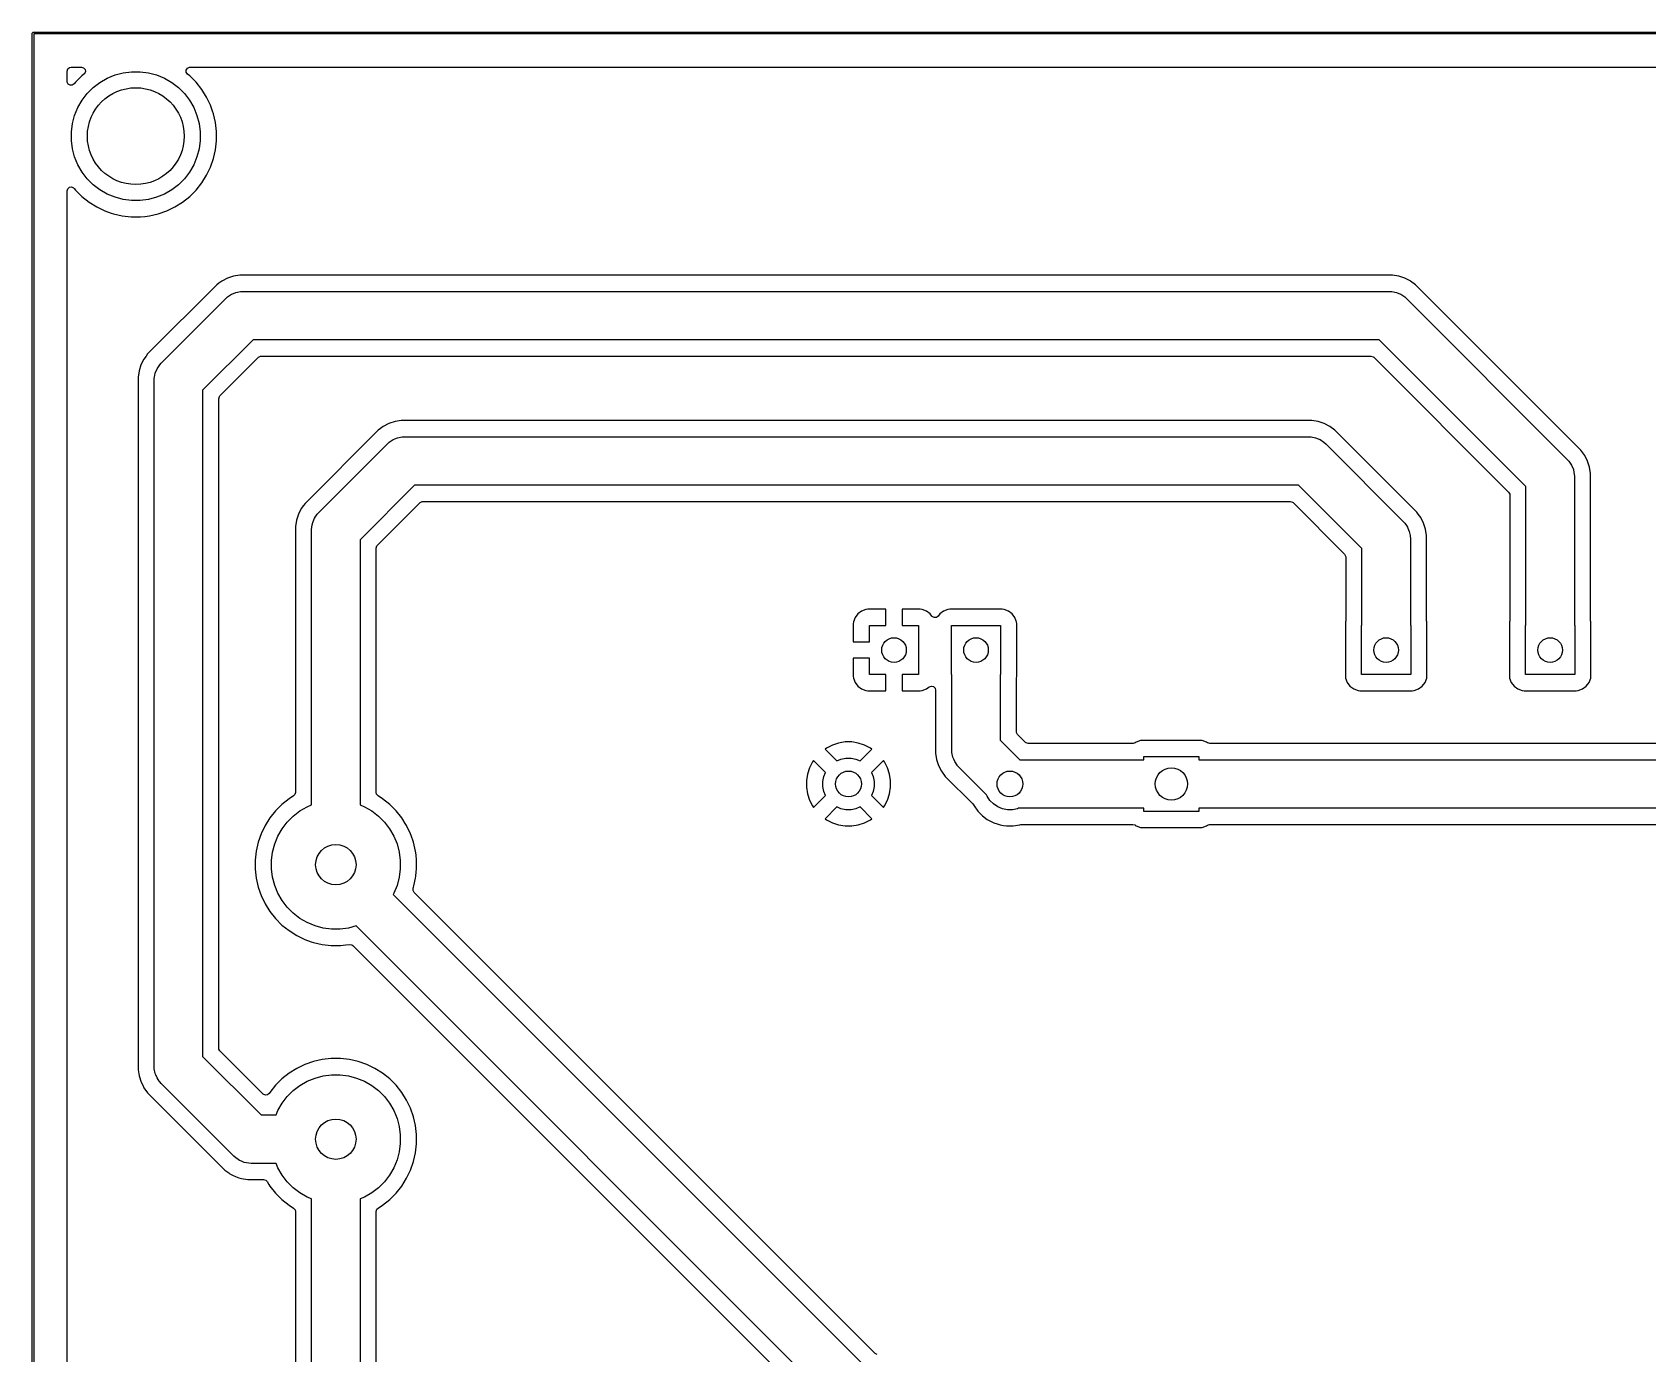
# Model space of a CAD drawing. Header units: millimetres. Extents: x 95 to 195, y -140 to -40.
# Drawn here: x 95 to 145, y -80.9 to -40 of the extents above; entities that cross this region are included whole.
import ezdxf

# ---------------------------------------------------------------- set-up
doc = ezdxf.new("R2010")
doc.units = ezdxf.units.MM
doc.layers.add('B.Cu', color=153, linetype='CONTINUOUS', true_color=0x4d7fc4)

msp = doc.modelspace()

# ---------------------------------------------------------------- linework, layer by layer
at = {"layer": 'B.Cu', "linetype": 'CONTINUOUS'}
for p, q in [((94.975, -40), (94.976903, -39.990433)), ((94.975, -140), (94.975, -40)), ((94.976903, -39.990433), (94.990433, -39.976903)), ((94.990433, -39.976903), (95, -39.975)), ((95, -39.975), (195, -39.975)), ((95.025, -40.025), (95.025, -139.975)), ((194.975, -40.025), (95.025, -40.025)), ((96.0505, -41.1745), (96.070185, -41.107461)), ((96.0505, -41.495446), (96.0505, -41.1745)), ((96.052584, -41.518085), (96.0505, -41.495446)), ((96.084177, -41.580404), (96.052584, -41.518085)), ((96.070185, -41.107461), (96.122989, -41.061706)), ((96.122989, -41.061706), (96.1745, -41.0505)), ((96.1745, -41.0505), (96.497986, -41.0505)), ((96.511181, -41.322577), (96.312583, -41.521175)), ((96.497986, -41.0505), (96.565025, -41.070185)), ((96.575298, -41.271447), (96.511181, -41.322577)), ((96.565025, -41.070185), (96.61078, -41.122989)), ((96.591699, -41.255703), (96.575298, -41.271447)), ((96.620724, -41.192147), (96.591699, -41.255703)), ((96.61078, -41.122989), (96.620724, -41.192147)), ((97.06886, -41.527061), (97.295423, -41.396255)), ((97.295423, -41.396255), (97.537121, -41.29614)), ((97.537121, -41.29614), (97.789819, -41.228429)), ((97.789819, -41.228429), (98.049194, -41.194282)), ((98.049194, -41.194282), (98.310806, -41.194282)), ((98.310806, -41.194282), (98.570181, -41.228429)), ((98.570181, -41.228429), (98.822879, -41.29614)), ((98.822879, -41.29614), (99.064577, -41.396255)), ((99.064577, -41.396255), (99.29114, -41.527061)), ((99.741711, -41.144447), (99.777056, -41.084177)), ((99.744561, -41.214259), (99.741711, -41.144447)), ((99.784702, -41.271447), (99.744561, -41.214259)), ((99.777056, -41.084177), (99.839375, -41.052584)), ((99.848818, -41.322577), (99.784702, -41.271447)), ((99.839375, -41.052584), (99.862014, -41.0505)), ((99.848825, -41.322584), (99.848818, -41.322577)), ((100.047416, -41.521175), (99.848825, -41.322584)), ((99.862014, -41.0505), (190.152974, -41.0505)), ((96.144447, -41.615749), (96.084177, -41.580404)), ((96.214259, -41.612899), (96.144447, -41.615749)), ((96.271447, -41.572759), (96.214259, -41.612899)), ((96.312583, -41.521175), (96.271447, -41.572759)), ((96.517061, -42.07886), (96.67632, -41.871308)), ((96.67632, -41.871308), (96.861308, -41.68632)), ((96.861308, -41.68632), (97.06886, -41.527061)), ((99.29114, -41.527061), (99.498692, -41.68632)), ((99.498692, -41.68632), (99.68368, -41.871308)), ((99.68368, -41.871308), (99.842939, -42.07886)), ((100.222523, -41.740752), (100.047416, -41.521175)), ((100.371945, -41.978555), (100.222523, -41.740752)), ((100.493801, -42.231592), (100.371945, -41.978555)), ((96.28614, -42.547121), (96.386255, -42.305423)), ((96.386255, -42.305423), (96.517061, -42.07886)), ((99.842939, -42.07886), (99.973745, -42.305423)), ((99.973745, -42.305423), (100.07386, -42.547121)), ((100.559717, -42.41997), (100.493801, -42.231592)), ((100.586556, -42.49667), (100.559717, -42.41997)), ((100.58656, -42.496682), (100.586556, -42.49667)), ((100.649054, -42.770487), (100.58656, -42.496682)), ((96.184282, -43.059194), (96.218429, -42.799819)), ((96.218429, -42.799819), (96.28614, -42.547121)), ((100.07386, -42.547121), (100.141571, -42.799819)), ((100.141571, -42.799819), (100.175718, -43.059194)), ((100.649057, -42.770505), (100.649054, -42.770487)), ((100.670018, -42.956547), (100.649057, -42.770505)), ((100.6805, -43.049575), (100.670018, -42.956547)), ((96.184282, -43.320806), (96.184282, -43.059194)), ((96.218429, -43.580181), (96.184282, -43.320806)), ((100.175718, -43.320806), (100.141571, -43.580181)), ((100.175718, -43.059194), (100.175718, -43.320806)), ((100.649055, -43.609509), (100.6805, -43.330425)), ((100.6805, -43.330425), (100.6805, -43.049575)), ((96.28614, -43.832879), (96.218429, -43.580181)), ((96.386255, -44.074577), (96.28614, -43.832879)), ((100.07386, -43.832879), (99.973745, -44.074577)), ((100.141571, -43.580181), (100.07386, -43.832879)), ((100.493801, -44.148408), (100.58656, -43.883318)), ((100.58656, -43.883318), (100.649055, -43.609509)), ((96.517061, -44.30114), (96.386255, -44.074577)), ((96.67632, -44.508692), (96.517061, -44.30114)), ((96.861308, -44.69368), (96.67632, -44.508692)), ((99.68368, -44.508692), (99.498692, -44.69368)), ((99.842939, -44.30114), (99.68368, -44.508692)), ((99.973745, -44.074577), (99.842939, -44.30114)), ((100.222523, -44.639248), (100.371945, -44.401445)), ((100.371945, -44.401445), (100.493801, -44.148408)), ((96.0505, -44.884553), (96.070185, -44.817514)), ((96.0505, -89.581664), (96.0505, -44.884553)), ((96.070185, -44.817514), (96.122989, -44.771759)), ((96.122989, -44.771759), (96.192147, -44.761815)), ((96.192147, -44.761815), (96.255703, -44.79084)), ((96.255703, -44.79084), (96.271442, -44.807235)), ((96.271442, -44.807235), (96.312584, -44.858825)), ((96.312584, -44.858825), (96.511175, -45.057416)), ((97.06886, -44.852939), (96.861308, -44.69368)), ((97.295423, -44.983745), (97.06886, -44.852939)), ((97.537121, -45.08386), (97.295423, -44.983745)), ((99.064577, -44.983745), (98.822879, -45.08386)), ((99.29114, -44.852939), (99.064577, -44.983745)), ((99.498692, -44.69368), (99.29114, -44.852939)), ((99.848825, -45.057416), (100.047416, -44.858825)), ((100.047416, -44.858825), (100.222523, -44.639248)), ((96.511175, -45.057416), (96.730752, -45.232523)), ((96.730752, -45.232523), (96.968555, -45.381945)), ((96.968555, -45.381945), (97.221592, -45.503801)), ((97.221592, -45.503801), (97.42068, -45.573465)), ((97.789819, -45.151571), (97.537121, -45.08386)), ((98.049194, -45.185718), (97.789819, -45.151571)), ((98.310806, -45.185718), (98.049194, -45.185718)), ((98.570181, -45.151571), (98.310806, -45.185718)), ((98.822879, -45.08386), (98.570181, -45.151571)), ((98.873318, -45.59656), (99.138408, -45.503801)), ((99.138408, -45.503801), (99.391445, -45.381945)), ((99.391445, -45.381945), (99.629248, -45.232523)), ((99.629248, -45.232523), (99.848825, -45.057416)), ((97.42068, -45.573465), (97.48667, -45.596556)), ((97.48667, -45.596556), (97.486682, -45.59656)), ((97.486682, -45.59656), (97.760491, -45.659055)), ((97.760491, -45.659055), (97.760497, -45.659055)), ((97.760497, -45.659055), (97.760505, -45.659057)), ((97.760505, -45.659057), (97.946547, -45.680018)), ((97.946547, -45.680018), (98.039569, -45.690499)), ((98.039569, -45.690499), (98.039572, -45.6905)), ((98.039572, -45.6905), (98.039575, -45.6905)), ((98.039575, -45.6905), (98.320428, -45.6905)), ((98.320428, -45.6905), (98.320429, -45.690499)), ((98.320429, -45.690499), (98.463055, -45.674429)), ((98.463055, -45.674429), (98.599494, -45.659057)), ((98.599494, -45.659057), (98.599499, -45.659056)), ((98.599499, -45.659056), (98.599509, -45.659055)), ((98.599509, -45.659055), (98.873318, -45.59656)), ((101.401578, -47.4995), (101.207173, -47.53029)), ((101.401583, -47.4995), (101.401578, -47.4995)), ((101.598416, -47.4995), (101.401583, -47.4995)), ((137.098417, -47.4995), (101.598416, -47.4995)), ((137.098422, -47.4995), (137.098417, -47.4995)), ((137.292826, -47.53029), (137.098422, -47.4995)), ((100.685351, -47.796174), (98.546174, -49.935351)), ((100.685352, -47.796174), (100.685351, -47.796174)), ((100.685354, -47.796172), (100.685352, -47.796174)), ((100.753741, -47.746485), (100.685354, -47.796172)), ((100.844594, -47.680476), (100.753741, -47.746485)), ((101.019969, -47.591117), (100.844594, -47.680476)), ((101.207173, -47.53029), (101.019969, -47.591117)), ((101.282287, -48.032294), (101.426487, -48.003611)), ((101.426487, -48.003611), (101.5, -48)), ((101.5, -48), (137, -48)), ((137, -48), (137.073513, -48.003611)), ((137.073513, -48.003611), (137.217713, -48.032294)), ((137.48003, -47.591117), (137.292826, -47.53029)), ((137.641537, -47.67341), (137.48003, -47.591117)), ((137.655405, -47.680476), (137.641537, -47.67341)), ((137.814646, -47.796172), (137.655405, -47.680476)), ((142.794646, -52.776172), (137.814646, -47.796172)), ((98.96967, -50.21967), (100.96967, -48.21967)), ((100.96967, -48.21967), (101.024205, -48.170242)), ((101.024205, -48.170242), (101.146452, -48.088559)), ((101.146452, -48.088559), (101.202717, -48.065253)), ((101.202717, -48.065253), (101.282287, -48.032294)), ((137.217713, -48.032294), (137.297283, -48.065253)), ((137.297283, -48.065253), (137.353548, -48.088559)), ((137.353548, -48.088559), (137.475795, -48.170242)), ((137.475795, -48.170242), (137.53033, -48.21967)), ((137.53033, -48.21967), (142.51033, -53.19967)), ((101.81066, -49.5), (100.25, -51.06066)), ((136.68934, -49.5), (101.81066, -49.5)), ((141.23, -54.04066), (136.68934, -49.5)), ((98.49884, -50.0005), (98.430476, -50.094594)), ((98.546172, -49.935354), (98.49884, -50.0005)), ((98.546174, -49.935352), (98.546172, -49.935354)), ((98.546174, -49.935351), (98.546174, -49.935352)), ((101.981655, -50.036819), (102.042978, -50.003334)), ((102.042978, -50.003334), (102.069336, -50.0005)), ((102.069336, -50.0005), (136.430664, -50.0005)), ((136.430664, -50.0005), (136.497703, -50.020185)), ((136.497703, -50.020185), (136.518345, -50.036819)), ((98.280291, -50.457172), (98.2495, -50.651577)), ((98.339608, -50.274612), (98.280291, -50.457169)), ((98.280291, -50.457169), (98.280291, -50.457172)), ((98.340669, -50.270851), (98.339608, -50.274612)), ((98.430476, -50.094594), (98.340669, -50.270851)), ((98.782294, -50.532287), (98.838559, -50.396453)), ((98.838559, -50.396452), (98.920242, -50.274205)), ((98.838559, -50.396453), (98.838559, -50.396452)), ((98.920242, -50.274205), (98.96967, -50.21967)), ((100.786819, -51.231655), (101.981655, -50.036819)), ((136.518345, -50.036819), (140.693181, -54.211655)), ((98.2495, -50.651577), (98.2495, -72.098422)), ((98.75, -50.75), (98.753611, -50.676487)), ((98.75, -72), (98.75, -50.75)), ((98.753611, -50.676487), (98.758566, -50.651577)), ((98.758566, -50.651577), (98.782294, -50.532287)), ((100.25, -51.06066), (100.25, -71.68934)), ((100.7505, -51.319336), (100.770185, -51.252297)), ((100.7505, -71.430664), (100.7505, -51.319336)), ((100.770185, -51.252297), (100.786819, -51.231655)), ((106.401578, -51.9995), (106.207173, -52.03029)), ((106.401583, -51.9995), (106.401578, -51.9995)), ((134.598417, -51.9995), (106.401583, -51.9995)), ((134.598422, -51.9995), (134.598417, -51.9995)), ((134.792826, -52.03029), (134.598422, -51.9995)), ((105.685351, -52.296174), (103.421174, -54.560351)), ((105.685352, -52.296174), (105.685351, -52.296174)), ((105.685354, -52.296172), (105.685352, -52.296174)), ((105.753741, -52.246485), (105.685354, -52.296172)), ((105.844594, -52.180476), (105.753741, -52.246485)), ((106.019969, -52.091117), (105.844594, -52.180476)), ((106.207173, -52.03029), (106.019969, -52.091117)), ((106.282287, -52.532294), (106.426487, -52.503611)), ((106.426487, -52.503611), (106.5, -52.5)), ((106.5, -52.5), (134.5, -52.5)), ((134.5, -52.5), (134.573513, -52.503611)), ((134.573513, -52.503611), (134.717713, -52.532294)), ((134.98003, -52.091117), (134.792826, -52.03029)), ((135.155405, -52.180476), (134.98003, -52.091117)), ((135.314646, -52.296172), (135.155405, -52.180476)), ((137.853829, -54.835355), (135.314646, -52.296172)), ((103.84467, -54.84467), (105.96967, -52.71967)), ((105.96967, -52.71967), (106.024205, -52.670242)), ((106.024205, -52.670242), (106.146452, -52.588559)), ((106.146452, -52.588559), (106.202717, -52.565253)), ((106.202717, -52.565253), (106.282287, -52.532294)), ((134.717713, -52.532294), (134.797283, -52.565253)), ((134.797283, -52.565253), (134.853548, -52.588559)), ((134.853548, -52.588559), (134.975795, -52.670242)), ((134.975795, -52.670242), (135.03033, -52.71967)), ((135.03033, -52.71967), (137.43033, -55.11967)), ((142.933828, -52.915354), (142.794646, -52.776172)), ((143.049523, -53.074594), (142.933828, -52.915354)), ((142.51033, -53.19967), (142.559759, -53.254205)), ((142.559759, -53.254205), (142.5781, -53.281655)), ((142.5781, -53.281655), (142.641441, -53.376452)), ((142.641441, -53.376452), (142.641441, -53.376453)), ((142.641441, -53.376453), (142.697706, -53.512287)), ((142.697706, -53.512287), (142.715859, -53.603548)), ((143.138882, -53.24997), (143.049523, -53.074594)), ((143.138882, -53.249972), (143.138882, -53.24997)), ((143.138884, -53.249975), (143.138882, -53.249972)), ((143.160978, -53.317974), (143.138884, -53.249975)), ((143.199709, -53.437173), (143.160978, -53.317974)), ((143.2305, -53.631577), (143.199709, -53.437173)), ((106.81066, -54), (105.125, -55.68566)), ((134.18934, -54), (106.81066, -54)), ((136.15, -55.96066), (134.18934, -54)), ((142.715859, -53.603548), (142.726389, -53.656487)), ((142.726389, -53.656487), (142.73, -53.73)), ((142.73, -53.73), (142.73, -58.341)), ((143.2305, -58.196156), (143.2305, -53.631577)), ((106.981655, -54.536819), (107.042978, -54.503334)), ((107.042978, -54.503334), (107.069336, -54.5005)), ((107.069336, -54.5005), (133.930664, -54.5005)), ((133.930664, -54.5005), (133.997703, -54.520185)), ((133.997703, -54.520185), (134.018345, -54.536819)), ((140.693181, -54.211655), (140.726666, -54.272978)), ((140.726666, -54.272978), (140.7295, -54.299336)), ((140.7295, -54.299336), (140.7295, -58.196155)), ((141.23, -58.341), (141.23, -54.04066)), ((103.214608, -54.899612), (103.155291, -55.082169)), ((103.215669, -54.895851), (103.214608, -54.899612)), ((103.305476, -54.719594), (103.215669, -54.895851)), ((103.371485, -54.628741), (103.305476, -54.719594)), ((103.421172, -54.560354), (103.371485, -54.628741)), ((103.421174, -54.560352), (103.421172, -54.560354)), ((103.421174, -54.560351), (103.421174, -54.560352)), ((103.657294, -55.157287), (103.713559, -55.021453)), ((103.713559, -55.021452), (103.795242, -54.899205)), ((103.713559, -55.021453), (103.713559, -55.021452)), ((103.795242, -54.899205), (103.84467, -54.84467)), ((105.661819, -55.856655), (106.981655, -54.536819)), ((134.018345, -54.536819), (135.613181, -56.131655)), ((137.897144, -54.894974), (137.853829, -54.835355)), ((137.936911, -54.949708), (137.897144, -54.894974)), ((137.936912, -54.949708), (137.936911, -54.949708)), ((137.936912, -54.949709), (137.936912, -54.949708)), ((137.969523, -54.994594), (137.936912, -54.949709)), ((138.058882, -55.16997), (137.969523, -54.994594)), ((103.155291, -55.082172), (103.1245, -55.276577)), ((103.1245, -55.276577), (103.1245, -63.514062)), ((103.155291, -55.082169), (103.155291, -55.082172)), ((103.625, -55.375), (103.628611, -55.301487)), ((103.625, -63.900511), (103.625, -55.375)), ((103.628611, -55.301487), (103.643667, -55.225795)), ((103.643667, -55.225795), (103.657294, -55.157287)), ((137.43033, -55.11967), (137.479759, -55.174205)), ((137.479759, -55.174205), (137.528723, -55.247487)), ((137.528723, -55.247487), (137.561441, -55.296452)), ((137.561441, -55.296452), (137.575237, -55.329758)), ((137.575237, -55.329758), (137.617706, -55.432287)), ((137.617706, -55.432287), (137.641434, -55.551577)), ((138.119709, -55.357173), (138.058882, -55.16997)), ((138.1505, -55.551577), (138.119709, -55.357173)), ((105.125, -55.68566), (105.125, -63.900511)), ((105.6255, -55.944336), (105.645185, -55.877297)), ((105.6255, -63.147682), (105.6255, -55.944336)), ((105.645185, -55.877297), (105.661819, -55.856655)), ((136.15, -58.341), (136.15, -55.96066)), ((137.641434, -55.551577), (137.646389, -55.576487)), ((137.646389, -55.576487), (137.65, -55.65)), ((137.65, -55.65), (137.65, -58.341)), ((138.1505, -58.196156), (138.1505, -55.551577)), ((135.613181, -56.131655), (135.646666, -56.192978)), ((135.646666, -56.192978), (135.6495, -56.219336)), ((135.6495, -56.219336), (135.6495, -58.196155)), ((120.540809, -57.983812), (120.454649, -58.098906)), ((120.540812, -57.983809), (120.540809, -57.983812)), ((120.655906, -57.897649), (120.540812, -57.983809)), ((120.655913, -57.897645), (120.655906, -57.897649)), ((120.79062, -57.847403), (120.655913, -57.897645)), ((120.790627, -57.847401), (120.79062, -57.847403)), ((120.850155, -57.841), (120.790627, -57.847401)), ((121.41, -57.841), (120.850155, -57.841)), ((121.41, -58.341), (121.41, -57.841)), ((122.469844, -57.841), (121.91, -57.841)), ((121.91, -57.841), (121.91, -58.341)), ((122.529372, -57.847401), (122.469844, -57.841)), ((122.529379, -57.847403), (122.529372, -57.847401)), ((122.664086, -57.897645), (122.529379, -57.847403)), ((122.664093, -57.897649), (122.664086, -57.897645)), ((122.779186, -57.983808), (122.664093, -57.897649)), ((122.83042, -58.052248), (122.779186, -57.983808)), ((123.080455, -57.983452), (123.028953, -58.052249)), ((123.195664, -57.897206), (123.080455, -57.983452)), ((123.195671, -57.897202), (123.195664, -57.897206)), ((123.330516, -57.846908), (123.195671, -57.897202)), ((123.390123, -57.840501), (123.330516, -57.846908)), ((123.390129, -57.8405), (123.390123, -57.840501)), ((125.009864, -57.8405), (123.390129, -57.8405)), ((125.009873, -57.8405), (125.009864, -57.8405)), ((125.009881, -57.8405), (125.009873, -57.8405)), ((125.009883, -57.840501), (125.009881, -57.8405)), ((125.069483, -57.846908), (125.009883, -57.840501)), ((125.204328, -57.897202), (125.069482, -57.846908)), ((125.069482, -57.846908), (125.069483, -57.846908)), ((125.204335, -57.897206), (125.204328, -57.897202)), ((125.319544, -57.983452), (125.204335, -57.897206)), ((125.319547, -57.983455), (125.319544, -57.983452)), ((125.405793, -58.098664), (125.319547, -57.983455)), ((120.404401, -58.233627), (120.398, -58.293155)), ((120.398, -58.293155), (120.398, -58.853)), ((120.404403, -58.23362), (120.404401, -58.233627)), ((120.454645, -58.098913), (120.404403, -58.23362)), ((120.454649, -58.098906), (120.454645, -58.098913)), ((120.898, -58.853), (120.898, -58.341)), ((120.898, -58.341), (121.41, -58.341)), ((121.91, -58.341), (122.422, -58.341)), ((122.422, -58.341), (122.422, -59.865)), ((122.842004, -58.065617), (122.83042, -58.052248)), ((122.903327, -58.099103), (122.842004, -58.065617)), ((122.973018, -58.09412), (122.903327, -58.099103)), ((123.028953, -58.052249), (122.973018, -58.09412)), ((123.438, -59.865), (123.438, -58.341)), ((123.438, -58.341), (124.962, -58.341)), ((124.962, -58.341), (124.962, -59.865)), ((125.405797, -58.098671), (125.405793, -58.098664)), ((125.445632, -58.205476), (125.405797, -58.098671)), ((125.456091, -58.233517), (125.445632, -58.205476)), ((125.462499, -58.293128), (125.456091, -58.233517)), ((125.4625, -59.912873), (125.462499, -58.293128)), ((135.637501, -58.293123), (135.6375, -58.293135)), ((135.6375, -58.293135), (135.6375, -59.91287)), ((135.643908, -58.233517), (135.637501, -58.293116)), ((135.637501, -58.293116), (135.637501, -58.293123)), ((135.645693, -58.225966), (135.643908, -58.233517)), ((135.6495, -58.196155), (135.644187, -58.22561)), ((135.644187, -58.22561), (135.645693, -58.225966)), ((136.138, -59.865), (136.138, -58.341)), ((136.138, -58.341), (136.15, -58.341)), ((137.65, -58.341), (137.662, -58.341)), ((137.662, -58.341), (137.662, -59.865)), ((138.155813, -58.225618), (138.1505, -58.196156)), ((138.154308, -58.225974), (138.155813, -58.225618)), ((138.156089, -58.233511), (138.154308, -58.225974)), ((138.156091, -58.233517), (138.156089, -58.233511)), ((138.162499, -58.293128), (138.156091, -58.233517)), ((138.1625, -59.912873), (138.162499, -58.293128)), ((140.717501, -58.293123), (140.7175, -58.293135)), ((140.7175, -58.293135), (140.7175, -59.91287)), ((140.723908, -58.233517), (140.717501, -58.293116)), ((140.717501, -58.293116), (140.717501, -58.293123)), ((140.725693, -58.225966), (140.723908, -58.233517)), ((140.7295, -58.196155), (140.724187, -58.22561)), ((140.724187, -58.22561), (140.725693, -58.225966)), ((141.218, -59.865), (141.218, -58.341)), ((141.218, -58.341), (141.23, -58.341)), ((142.73, -58.341), (142.742, -58.341)), ((142.742, -58.341), (142.742, -59.865)), ((143.235813, -58.225618), (143.2305, -58.196156)), ((143.234308, -58.225974), (143.235813, -58.225618)), ((143.236089, -58.233511), (143.234308, -58.225974)), ((143.236091, -58.233517), (143.236089, -58.233511)), ((143.242499, -58.293128), (143.236091, -58.233517)), ((143.2425, -59.912873), (143.242499, -58.293128)), ((120.398, -58.853), (120.898, -58.853)), ((120.398, -59.353), (120.398, -59.912844)), ((120.898, -59.353), (120.398, -59.353)), ((120.898, -59.865), (120.898, -59.353)), ((120.398, -59.912844), (120.404401, -59.972372)), ((120.404401, -59.972372), (120.404403, -59.972379)), ((120.404403, -59.972379), (120.454645, -60.107086)), ((121.41, -59.865), (120.898, -59.865)), ((121.41, -60.365), (121.41, -59.865)), ((122.422, -59.865), (121.91, -59.865)), ((121.91, -59.865), (121.91, -60.365)), ((123.45, -59.865), (123.438, -59.865)), ((123.45, -62.2), (123.45, -59.865)), ((124.962, -59.865), (124.95, -59.865)), ((124.95, -59.865), (124.95, -61.88934)), ((125.4505, -60.009844), (125.455814, -59.980387)), ((125.4505, -61.630664), (125.4505, -60.009844)), ((125.454307, -59.980031), (125.456088, -59.972489)), ((125.455814, -59.980387), (125.454307, -59.980031)), ((125.456088, -59.972489), (125.456091, -59.972483)), ((125.456091, -59.972483), (125.4625, -59.912873)), ((135.6375, -59.91287), (135.637501, -59.912873)), ((135.637501, -59.912873), (135.643908, -59.972483)), ((135.643908, -59.972483), (135.694202, -60.107328)), ((137.662, -59.865), (136.138, -59.865)), ((138.105796, -60.107331), (138.156091, -59.972483)), ((138.156091, -59.972483), (138.1625, -59.912873)), ((140.7175, -59.91287), (140.717501, -59.912873)), ((140.717501, -59.912873), (140.723908, -59.972483)), ((140.723908, -59.972483), (140.774202, -60.107328)), ((142.742, -59.865), (141.218, -59.865)), ((143.185796, -60.107331), (143.236091, -59.972483)), ((143.236091, -59.972483), (143.2425, -59.912873)), ((120.454645, -60.107086), (120.454649, -60.107093)), ((120.454649, -60.107093), (120.540809, -60.222187)), ((120.540809, -60.222187), (120.540812, -60.22219)), ((120.540812, -60.22219), (120.655906, -60.30835)), ((120.655906, -60.30835), (120.655913, -60.308354)), ((120.655913, -60.308354), (120.79062, -60.358596)), ((120.79062, -60.358596), (120.790627, -60.358598)), ((120.790627, -60.358598), (120.850155, -60.364999)), ((120.850155, -60.364999), (120.850172, -60.365)), ((120.850172, -60.365), (121.41, -60.365)), ((121.91, -60.365), (122.469828, -60.365)), ((122.469828, -60.365), (122.469844, -60.364999)), ((122.469844, -60.364999), (122.529372, -60.358598)), ((122.529372, -60.358598), (122.529379, -60.358596)), ((122.529379, -60.358596), (122.664086, -60.308354)), ((122.664086, -60.308354), (122.664089, -60.308352)), ((122.664089, -60.308352), (122.751188, -60.24315)), ((122.751188, -60.24315), (122.816652, -60.218732)), ((122.816652, -60.218732), (122.884926, -60.233583)), ((122.884926, -60.233583), (122.934331, -60.282988)), ((122.934331, -60.282988), (122.9495, -60.342416)), ((122.9495, -60.342416), (122.9495, -62.298422)), ((135.694202, -60.107328), (135.694206, -60.107335)), ((135.694206, -60.107335), (135.780452, -60.222544)), ((135.780452, -60.222544), (135.780455, -60.222547)), ((135.780455, -60.222547), (135.895664, -60.308793)), ((135.895664, -60.308793), (135.895671, -60.308797)), ((135.895671, -60.308797), (136.030517, -60.359091)), ((136.030517, -60.359091), (136.030516, -60.359091)), ((136.030516, -60.359091), (136.037444, -60.359835)), ((136.037444, -60.359835), (136.090127, -60.3655)), ((136.090127, -60.3655), (137.709872, -60.365499)), ((137.709872, -60.365499), (137.769483, -60.359091)), ((137.769483, -60.359091), (137.904331, -60.308796)), ((137.904331, -60.308796), (138.019546, -60.222546)), ((138.019546, -60.222546), (138.105796, -60.107331)), ((140.774202, -60.107328), (140.774206, -60.107335)), ((140.774206, -60.107335), (140.860452, -60.222544)), ((140.860452, -60.222544), (140.860455, -60.222547)), ((140.860455, -60.222547), (140.975664, -60.308793)), ((140.975664, -60.308793), (140.975671, -60.308797)), ((140.975671, -60.308797), (141.110517, -60.359091)), ((141.110517, -60.359091), (141.110516, -60.359091)), ((141.110516, -60.359091), (141.117444, -60.359835)), ((141.117444, -60.359835), (141.170127, -60.3655)), ((141.170127, -60.3655), (142.789872, -60.365499)), ((142.789872, -60.365499), (142.849483, -60.359091)), ((142.849483, -60.359091), (142.984331, -60.308796)), ((142.984331, -60.308796), (143.099546, -60.222546)), ((143.099546, -60.222546), (143.185796, -60.107331)), ((119.945582, -61.982009), (119.750968, -62.045244)), ((120.147683, -61.95), (119.945582, -61.982009)), ((120.352317, -61.95), (120.147683, -61.95)), ((120.554417, -61.982009), (120.352317, -61.95)), ((120.749031, -62.045244), (120.554417, -61.982009)), ((124.95, -61.88934), (125.56066, -62.5)), ((125.453334, -61.657022), (125.4505, -61.630664)), ((125.486819, -61.718345), (125.453334, -61.657022)), ((125.731655, -61.963181), (125.486819, -61.718345)), ((125.752297, -61.979815), (125.731655, -61.963181)), ((125.819336, -61.9995), (125.752297, -61.979815)), ((129.058561, -61.9995), (125.819336, -61.9995)), ((129.067408, -61.999184), (129.058561, -61.9995)), ((129.132872, -61.974767), (129.067408, -61.999184)), ((129.157668, -61.956204), (129.132872, -61.974767)), ((129.157671, -61.956202), (129.157668, -61.956204)), ((129.292516, -61.905908), (129.157671, -61.956202)), ((129.352123, -61.899501), (129.292516, -61.905908)), ((129.352129, -61.8995), (129.352123, -61.899501)), ((131.147864, -61.8995), (129.352129, -61.8995)), ((131.147873, -61.8995), (131.147864, -61.8995)), ((131.147881, -61.8995), (131.147873, -61.8995)), ((131.147883, -61.899501), (131.147881, -61.8995)), ((131.207483, -61.905908), (131.147883, -61.899501)), ((131.342328, -61.956202), (131.207482, -61.905908)), ((131.207482, -61.905908), (131.207483, -61.905908)), ((131.342331, -61.956204), (131.342328, -61.956202)), ((131.367128, -61.974767), (131.342331, -61.956204)), ((131.3744, -61.979815), (131.367128, -61.974767)), ((131.441439, -61.9995), (131.3744, -61.979815)), ((146.8255, -61.9995), (131.441439, -61.9995)), ((119.170523, -62.524077), (119.138143, -62.568644)), ((119.170524, -62.524077), (119.170523, -62.524077)), ((119.537101, -62.890654), (119.170524, -62.524077)), ((119.568644, -62.138143), (119.524077, -62.170523)), ((119.524077, -62.170523), (119.524077, -62.170524)), ((119.524077, -62.170524), (119.890655, -62.537101)), ((119.750968, -62.045244), (119.568644, -62.138143)), ((119.890655, -62.537101), (120.017772, -62.484448)), ((120.017772, -62.484448), (120.171586, -62.453852)), ((120.171586, -62.453852), (120.328414, -62.453852)), ((120.328414, -62.453852), (120.482228, -62.484448)), ((120.482228, -62.484448), (120.609344, -62.537101)), ((120.609344, -62.537101), (120.975922, -62.170524)), ((120.93135, -62.138141), (120.749031, -62.045244)), ((120.931359, -62.138147), (120.93135, -62.138141)), ((120.975921, -62.170523), (120.931359, -62.138147)), ((121.329474, -62.524076), (120.962897, -62.890652)), ((120.975922, -62.170524), (120.975921, -62.170523)), ((121.329474, -62.524077), (121.329474, -62.524076)), ((121.361859, -62.56865), (121.329474, -62.524077)), ((122.9495, -62.298422), (122.98029, -62.492826)), ((122.98029, -62.492826), (123.041117, -62.68003)), ((123.453611, -62.273513), (123.45, -62.2)), ((123.482294, -62.417713), (123.453611, -62.273513)), ((123.509937, -62.484448), (123.482294, -62.417713)), ((123.538559, -62.553548), (123.509937, -62.484448)), ((125.56066, -62.5), (129.4, -62.5)), ((129.4, -62.5), (129.4, -62.4)), ((129.4, -62.4), (131.1, -62.4)), ((131.1, -62.4), (131.1, -62.5)), ((131.1, -62.5), (147.45, -62.5)), ((118.982009, -62.945582), (118.95, -63.147682)), ((119.045244, -62.750968), (118.982009, -62.945582)), ((119.138143, -62.568644), (119.045244, -62.750968)), ((119.453852, -63.171586), (119.484448, -63.017772)), ((119.484448, -63.017772), (119.537101, -62.890654)), ((120.962897, -62.890652), (121.015552, -63.017772)), ((121.015552, -63.017772), (121.046148, -63.171586)), ((121.454755, -62.750968), (121.361859, -62.56865)), ((121.51799, -62.945582), (121.454755, -62.750968)), ((121.55, -63.147682), (121.51799, -62.945582)), ((123.041117, -62.68003), (123.127722, -62.85)), ((123.127722, -62.85), (123.130476, -62.855405)), ((123.130476, -62.855405), (123.246172, -63.014646)), ((123.246172, -63.014646), (123.246174, -63.014648)), ((123.246174, -63.014648), (124.097413, -63.865887)), ((123.616532, -62.670242), (123.538559, -62.553548)), ((123.620242, -62.675795), (123.616532, -62.670242)), ((123.66967, -62.73033), (123.620242, -62.675795)), ((124.52891, -63.58957), (123.66967, -62.73033)), ((103.1245, -63.514062), (103.104815, -63.581101)), ((105.6255, -63.514062), (105.6255, -63.147682)), ((105.637237, -63.566721), (105.6255, -63.514062)), ((118.95, -63.147682), (118.95, -63.352317)), ((118.95, -63.352317), (118.982009, -63.554417)), ((119.453852, -63.328414), (119.453852, -63.171586)), ((119.484448, -63.482228), (119.453852, -63.328414)), ((119.537101, -63.609344), (119.484448, -63.482228)), ((121.015552, -63.482228), (120.962898, -63.609345)), ((121.046148, -63.328414), (121.015552, -63.482228)), ((121.046148, -63.171586), (121.046148, -63.328414)), ((121.51799, -63.554417), (121.55, -63.352317)), ((121.55, -63.352317), (121.55, -63.147682)), ((102.706175, -63.882583), (102.507583, -64.081175)), ((102.925753, -63.707476), (102.706175, -63.882583)), ((103.066472, -63.619056), (102.925753, -63.707476)), ((103.104815, -63.581101), (103.066472, -63.619056)), ((103.26386, -64.087061), (103.490423, -63.956255)), ((103.490423, -63.956255), (103.625, -63.900511)), ((105.125, -63.900511), (105.259577, -63.956255)), ((105.259577, -63.956255), (105.48614, -64.087061)), ((105.683527, -63.619055), (105.637237, -63.566721)), ((105.824248, -63.707477), (105.683527, -63.619055)), ((106.043825, -63.882584), (105.824248, -63.707477)), ((106.242416, -64.081175), (106.043825, -63.882584)), ((118.982009, -63.554417), (119.045244, -63.749031)), ((119.045244, -63.749031), (119.138141, -63.93135)), ((119.138141, -63.93135), (119.138147, -63.931359)), ((119.138147, -63.931359), (119.170523, -63.975921)), ((119.170523, -63.975921), (119.170524, -63.975922)), ((119.170524, -63.975922), (119.537101, -63.609344)), ((119.890653, -63.962897), (119.524076, -64.329474)), ((120.017772, -64.015552), (119.890653, -63.962897)), ((120.171586, -64.046148), (120.017772, -64.015552)), ((120.482228, -64.015552), (120.328414, -64.046148)), ((120.609345, -63.962898), (120.482228, -64.015552)), ((120.975921, -64.329474), (120.609345, -63.962898)), ((120.962898, -63.609345), (121.329474, -63.975921)), ((121.329474, -63.975921), (121.361859, -63.931349)), ((121.361859, -63.931349), (121.454755, -63.749031)), ((121.454755, -63.749031), (121.51799, -63.554417)), ((124.097413, -63.865887), (124.120216, -63.897272)), ((124.120216, -63.897272), (124.137713, -63.931611)), ((124.137713, -63.931611), (124.258028, -64.097213)), ((124.544463, -63.627117), (124.52891, -63.58957)), ((124.631592, -63.757515), (124.544463, -63.627117)), ((124.742485, -63.868408), (124.631592, -63.757515)), ((124.872883, -63.955537), (124.742485, -63.868408)), ((125.017772, -64.015552), (124.872883, -63.955537)), ((125.171586, -64.046148), (125.017772, -64.015552)), ((125.482228, -64.015552), (125.328414, -64.046148)), ((125.519774, -64), (125.482228, -64.015552)), ((129.4, -64), (125.519774, -64)), ((129.4, -64.1), (129.4, -64)), ((148.2, -64), (131.1, -64)), ((131.1, -64), (131.1, -64.1)), ((102.332476, -64.300753), (102.183053, -64.538557)), ((102.507583, -64.081175), (102.332476, -64.300753)), ((102.712061, -64.63886), (102.87132, -64.431308)), ((102.87132, -64.431308), (103.056308, -64.24632)), ((103.056308, -64.24632), (103.26386, -64.087061)), ((105.48614, -64.087061), (105.693692, -64.24632)), ((105.693692, -64.24632), (105.87868, -64.431308)), ((105.87868, -64.431308), (106.037939, -64.63886)), ((106.417523, -64.300752), (106.242416, -64.081175)), ((106.417524, -64.300754), (106.417523, -64.300752)), ((106.417525, -64.300755), (106.417524, -64.300754)), ((106.447328, -64.348185), (106.417525, -64.300755)), ((106.447329, -64.348187), (106.447328, -64.348185)), ((106.524381, -64.470815), (106.447329, -64.348187)), ((106.566945, -64.538555), (106.524381, -64.470815)), ((119.524076, -64.329474), (119.56865, -64.361859)), ((119.56865, -64.361859), (119.750968, -64.454755)), ((119.750968, -64.454755), (119.945582, -64.51799)), ((119.945582, -64.51799), (120.147683, -64.55)), ((120.328414, -64.046148), (120.171586, -64.046148)), ((120.352317, -64.55), (120.554417, -64.51799)), ((120.554417, -64.51799), (120.749031, -64.454755)), ((120.749031, -64.454755), (120.931349, -64.361859)), ((120.931349, -64.361859), (120.975921, -64.329474)), ((124.258028, -64.097213), (124.402786, -64.241971)), ((124.402786, -64.241971), (124.548831, -64.348077)), ((124.548831, -64.348077), (124.56839, -64.362287)), ((124.56839, -64.362287), (124.672073, -64.415116)), ((124.672073, -64.415116), (124.750776, -64.455218)), ((124.750776, -64.455218), (124.750778, -64.455218)), ((124.750778, -64.455218), (124.750781, -64.45522)), ((124.750781, -64.45522), (124.855137, -64.489127)), ((124.855137, -64.489127), (124.945465, -64.518477)), ((124.945465, -64.518477), (125.046557, -64.534488)), ((125.328414, -64.046148), (125.171586, -64.046148)), ((125.352352, -64.5505), (125.554534, -64.518477)), ((125.554534, -64.518477), (125.582714, -64.50932)), ((125.582714, -64.50932), (125.591184, -64.506569)), ((125.591184, -64.506569), (125.629502, -64.5005)), ((125.629502, -64.5005), (129.058561, -64.5005)), ((129.058561, -64.5005), (129.1256, -64.520185)), ((129.1256, -64.520185), (129.132872, -64.525233)), ((129.132872, -64.525233), (129.157668, -64.543795)), ((131.1, -64.1), (129.4, -64.1)), ((131.342331, -64.543796), (131.367128, -64.525233)), ((131.367128, -64.525233), (131.432592, -64.500816)), ((131.432592, -64.500816), (131.441439, -64.5005)), ((131.441439, -64.5005), (148.101583, -64.5005)), ((102.0612, -64.791588), (101.968443, -65.05667)), ((102.183053, -64.538557), (102.0612, -64.791588)), ((102.48114, -65.107121), (102.581255, -64.865423)), ((102.581255, -64.865423), (102.712061, -64.63886)), ((106.037939, -64.63886), (106.168745, -64.865423)), ((106.168745, -64.865423), (106.26886, -65.107121)), ((106.688801, -64.791592), (106.566945, -64.538555)), ((106.708636, -64.848278), (106.688801, -64.791592)), ((106.781556, -65.05667), (106.708636, -64.848278)), ((120.147683, -64.55), (120.352317, -64.55)), ((125.046557, -64.534488), (125.147648, -64.5505)), ((125.147648, -64.5505), (125.147649, -64.5505)), ((125.147649, -64.5505), (125.352351, -64.5505)), ((125.352351, -64.5505), (125.352352, -64.5505)), ((129.157668, -64.543795), (129.157671, -64.543797)), ((129.157671, -64.543797), (129.292517, -64.594091)), ((129.292517, -64.594091), (129.292516, -64.594091)), ((129.292516, -64.594091), (129.299444, -64.594835)), ((129.299444, -64.594835), (129.352127, -64.6005)), ((129.352127, -64.6005), (131.147872, -64.600499)), ((131.147872, -64.600499), (131.207483, -64.594091)), ((131.207483, -64.594091), (131.342331, -64.543796)), ((101.905942, -65.330505), (101.8745, -65.609568)), ((101.905945, -65.330487), (101.905942, -65.330505)), ((101.968439, -65.056682), (101.905945, -65.330487)), ((101.968443, -65.05667), (101.968439, -65.056682)), ((102.379282, -65.619194), (102.413429, -65.359819)), ((102.413429, -65.359819), (102.48114, -65.107121)), ((106.26886, -65.107121), (106.336571, -65.359819)), ((106.336571, -65.359819), (106.370718, -65.619194)), ((106.78156, -65.056682), (106.781556, -65.05667)), ((106.844054, -65.330487), (106.78156, -65.056682)), ((106.844057, -65.330505), (106.844054, -65.330487)), ((106.857264, -65.447722), (106.844057, -65.330505)), ((106.8755, -65.609575), (106.857264, -65.447722)), ((101.8745, -65.609568), (101.8745, -65.890431)), ((101.8745, -65.890431), (101.905942, -66.169494)), ((102.379282, -65.880806), (102.379282, -65.619194)), ((102.413429, -66.140181), (102.379282, -65.880806)), ((106.370718, -65.880806), (106.336571, -66.140181)), ((106.370718, -65.619194), (106.370718, -65.880806)), ((106.850733, -66.110245), (106.866746, -65.968122)), ((106.866746, -65.968122), (106.8755, -65.890425)), ((106.8755, -65.890425), (106.8755, -65.609575)), ((101.905942, -66.169494), (101.905945, -66.169512)), ((101.905945, -66.169512), (101.968439, -66.443317)), ((101.968439, -66.443317), (101.968443, -66.443329)), ((101.968443, -66.443329), (102.0612, -66.708411)), ((102.48114, -66.392879), (102.413429, -66.140181)), ((102.581255, -66.634577), (102.48114, -66.392879)), ((106.26886, -66.392879), (106.168745, -66.634577)), ((106.336571, -66.140181), (106.26886, -66.392879)), ((106.764347, -66.548035), (106.768472, -66.480721)), ((106.768472, -66.480721), (106.781558, -66.443323)), ((106.781558, -66.443323), (106.781561, -66.443313)), ((106.781561, -66.443313), (106.790136, -66.405742)), ((106.790136, -66.405742), (106.844055, -66.169509)), ((106.844055, -66.169509), (106.850733, -66.110245)), ((102.0612, -66.708411), (102.183053, -66.961442)), ((102.183053, -66.961442), (102.183055, -66.961445)), ((102.183055, -66.961445), (102.332477, -67.199248)), ((102.712061, -66.86114), (102.581255, -66.634577)), ((102.87132, -67.068692), (102.712061, -66.86114)), ((106.168745, -66.634577), (106.149159, -66.668499)), ((106.149159, -66.668499), (120.884051, -81.403391)), ((106.797832, -66.609358), (106.764347, -66.548035)), ((119.230051, -79.041577), (106.797832, -66.609358)), ((102.332477, -67.199248), (102.507584, -67.418825)), ((102.507584, -67.418825), (102.706175, -67.617416)), ((103.056308, -67.25368), (102.87132, -67.068692)), ((103.26386, -67.412939), (103.056308, -67.25368)), ((103.490423, -67.543745), (103.26386, -67.412939)), ((102.706175, -67.617416), (102.925752, -67.792523)), ((102.925752, -67.792523), (103.163555, -67.941945)), ((103.163555, -67.941945), (103.416592, -68.063801)), ((103.732121, -67.64386), (103.490423, -67.543745)), ((103.984819, -67.711571), (103.732121, -67.64386)), ((104.244194, -67.745718), (103.984819, -67.711571)), ((104.505806, -67.745718), (104.244194, -67.745718)), ((104.765181, -67.711571), (104.505806, -67.745718)), ((105.006302, -67.646962), (104.765181, -67.711571)), ((119.823391, -82.464051), (105.006302, -67.646962)), ((103.416592, -68.063801), (103.61568, -68.133465)), ((103.61568, -68.133465), (103.68167, -68.156556)), ((103.68167, -68.156556), (103.681682, -68.15656)), ((103.681682, -68.15656), (103.955491, -68.219055)), ((103.955491, -68.219055), (103.955497, -68.219055)), ((103.955497, -68.219055), (103.955505, -68.219057)), ((103.955505, -68.219057), (104.141547, -68.240018)), ((104.141547, -68.240018), (104.234569, -68.250499)), ((104.234569, -68.250499), (104.234572, -68.2505)), ((104.234572, -68.2505), (104.234575, -68.2505)), ((104.234575, -68.2505), (104.515428, -68.2505)), ((104.515428, -68.2505), (104.515429, -68.250499)), ((104.515429, -68.250499), (104.684338, -68.231468)), ((104.684338, -68.231468), (104.794502, -68.219056)), ((104.794502, -68.219056), (104.794505, -68.219055)), ((104.794505, -68.219055), (104.794509, -68.219055)), ((104.794509, -68.219055), (104.794512, -68.219054)), ((104.794512, -68.219054), (104.796363, -68.21874)), ((104.796363, -68.21874), (104.796826, -68.218794)), ((104.796826, -68.218794), (104.797967, -68.218666)), ((104.797967, -68.218666), (104.797997, -68.218932)), ((104.797997, -68.218932), (104.865754, -68.226908)), ((104.865754, -68.226908), (104.90483, -68.253304)), ((104.90483, -68.253304), (119.298916, -82.64739)), ((100.753334, -71.457022), (100.7505, -71.430664)), ((100.786819, -71.518345), (100.753334, -71.457022)), ((102.120945, -72.852471), (100.786819, -71.518345)), ((98.753611, -72.073513), (98.75, -72)), ((100.25, -71.68934), (102.06066, -73.5)), ((103.416588, -71.9362), (103.163557, -72.058053)), ((103.68167, -71.843443), (103.416588, -71.9362)), ((103.681682, -71.843439), (103.68167, -71.843443)), ((103.955487, -71.780945), (103.681682, -71.843439)), ((103.955505, -71.780942), (103.955487, -71.780945)), ((104.234568, -71.7495), (103.955505, -71.780942)), ((104.234575, -71.7495), (104.234568, -71.7495)), ((104.515425, -71.7495), (104.234575, -71.7495)), ((104.515431, -71.7495), (104.515425, -71.7495)), ((104.794494, -71.780942), (104.515431, -71.7495)), ((104.794512, -71.780945), (104.794494, -71.780942)), ((105.068317, -71.843439), (104.794512, -71.780945)), ((105.068329, -71.843443), (105.068317, -71.843439)), ((105.333411, -71.9362), (105.068329, -71.843443)), ((105.586442, -72.058053), (105.333411, -71.9362)), ((98.2495, -72.098422), (98.28029, -72.292826)), ((98.28029, -72.292826), (98.341117, -72.48003)), ((98.341117, -72.48003), (98.392654, -72.581175)), ((98.782294, -72.217713), (98.753611, -72.073513)), ((98.797442, -72.254282), (98.782294, -72.217713)), ((98.838559, -72.353548), (98.797442, -72.254282)), ((98.907186, -72.456255), (98.838559, -72.353548)), ((98.920242, -72.475795), (98.907186, -72.456255)), ((98.96967, -72.53033), (98.920242, -72.475795)), ((101.21967, -74.78033), (98.96967, -72.53033)), ((102.706175, -72.382583), (102.507583, -72.581175)), ((102.925753, -72.207476), (102.706175, -72.382583)), ((103.163557, -72.058053), (102.925753, -72.207476)), ((103.26386, -72.587061), (103.490423, -72.456255)), ((103.490423, -72.456255), (103.732121, -72.35614)), ((103.732121, -72.35614), (103.984819, -72.288429)), ((103.984819, -72.288429), (104.244194, -72.254282)), ((104.244194, -72.254282), (104.505806, -72.254282)), ((104.505806, -72.254282), (104.765181, -72.288429)), ((104.765181, -72.288429), (105.017879, -72.35614)), ((105.017879, -72.35614), (105.259577, -72.456255)), ((105.259577, -72.456255), (105.48614, -72.587061)), ((105.586445, -72.058055), (105.586442, -72.058053)), ((105.824248, -72.207477), (105.586445, -72.058055)), ((106.043825, -72.382584), (105.824248, -72.207477)), ((106.242416, -72.581175), (106.043825, -72.382584)), ((98.392654, -72.581175), (98.430476, -72.655405)), ((98.430476, -72.655405), (98.546172, -72.814646)), ((98.546172, -72.814646), (100.935355, -75.203829)), ((102.128381, -72.859324), (102.120945, -72.852471)), ((102.192228, -72.887701), (102.128381, -72.859324)), ((102.261282, -72.877055), (102.192228, -72.887701)), ((102.313618, -72.830765), (102.261282, -72.877055)), ((102.332477, -72.800752), (102.313618, -72.830765)), ((102.332482, -72.800745), (102.332477, -72.800752)), ((102.507583, -72.581175), (102.332482, -72.800745)), ((102.712061, -73.13886), (102.87132, -72.931308)), ((102.87132, -72.931308), (103.056308, -72.74632)), ((103.056308, -72.74632), (103.26386, -72.587061)), ((105.48614, -72.587061), (105.693692, -72.74632)), ((105.693692, -72.74632), (105.87868, -72.931308)), ((105.87868, -72.931308), (106.037939, -73.13886)), ((106.417523, -72.800752), (106.242416, -72.581175)), ((106.566945, -73.038555), (106.417523, -72.800752)), ((102.06066, -73.5), (102.525511, -73.5)), ((102.525511, -73.5), (102.581255, -73.365423)), ((102.581255, -73.365423), (102.712061, -73.13886)), ((106.037939, -73.13886), (106.168745, -73.365423)), ((106.168745, -73.365423), (106.26886, -73.607121)), ((106.688801, -73.291592), (106.566945, -73.038555)), ((106.78156, -73.556682), (106.688801, -73.291592)), ((106.26886, -73.607121), (106.336571, -73.859819)), ((106.336571, -73.859819), (106.370718, -74.119194)), ((106.844055, -73.830491), (106.78156, -73.556682)), ((106.8755, -74.109575), (106.844055, -73.830491)), ((106.370718, -74.380806), (106.336571, -74.640181)), ((106.370718, -74.119194), (106.370718, -74.380806)), ((106.844055, -74.669509), (106.8755, -74.390425)), ((106.8755, -74.390425), (106.8755, -74.109575)), ((101.274205, -74.829759), (101.21967, -74.78033)), ((101.347487, -74.878723), (101.274205, -74.829759)), ((101.396452, -74.911441), (101.347487, -74.878723)), ((101.452717, -74.934746), (101.396452, -74.911441)), ((101.532287, -74.967706), (101.452717, -74.934746)), ((101.676487, -74.996389), (101.532287, -74.967706)), ((101.75, -75), (101.676487, -74.996389)), ((102.525511, -75), (101.75, -75)), ((102.581255, -75.134577), (102.525511, -75)), ((106.26886, -74.892879), (106.168745, -75.134577)), ((106.336571, -74.640181), (106.26886, -74.892879)), ((106.688801, -75.208408), (106.78156, -74.943318)), ((106.78156, -74.943318), (106.844055, -74.669509)), ((100.935355, -75.203829), (101.058146, -75.293042)), ((101.058146, -75.293042), (101.094595, -75.319524)), ((101.094595, -75.319524), (101.177455, -75.361743)), ((101.177455, -75.361743), (101.26997, -75.408882)), ((101.26997, -75.408882), (101.269972, -75.408882)), ((101.269972, -75.408882), (101.269975, -75.408884)), ((101.269975, -75.408884), (101.370317, -75.441487)), ((101.370317, -75.441487), (101.457173, -75.469709)), ((101.457173, -75.469709), (101.651578, -75.5005)), ((101.651578, -75.5005), (101.651583, -75.5005)), ((101.651583, -75.5005), (101.651584, -75.5005)), ((101.651584, -75.5005), (101.848417, -75.5005)), ((101.848417, -75.5005), (102.139062, -75.5005)), ((102.139062, -75.5005), (102.206101, -75.520185)), ((102.206101, -75.520185), (102.244056, -75.558528)), ((102.712061, -75.36114), (102.581255, -75.134577)), ((102.87132, -75.568692), (102.712061, -75.36114)), ((106.037939, -75.36114), (105.87868, -75.568692)), ((106.168745, -75.134577), (106.037939, -75.36114)), ((106.417523, -75.699248), (106.566945, -75.461445)), ((106.566945, -75.461445), (106.688801, -75.208408)), ((102.244056, -75.558528), (102.302971, -75.652289)), ((102.302971, -75.652289), (102.332477, -75.699248)), ((102.332477, -75.699248), (102.507584, -75.918825)), ((102.507584, -75.918825), (102.706175, -76.117416)), ((103.056308, -75.75368), (102.87132, -75.568692)), ((103.26386, -75.912939), (103.056308, -75.75368)), ((103.490423, -76.043745), (103.26386, -75.912939)), ((105.48614, -75.912939), (105.259577, -76.043745)), ((105.693692, -75.75368), (105.48614, -75.912939)), ((105.87868, -75.568692), (105.693692, -75.75368)), ((106.043825, -76.117416), (106.242416, -75.918825)), ((106.242416, -75.918825), (106.417523, -75.699248)), ((102.706175, -76.117416), (102.925752, -76.292523)), ((102.925752, -76.292523), (103.066472, -76.380944)), ((103.066472, -76.380944), (103.112763, -76.433278)), ((103.112763, -76.433278), (103.1245, -76.485937)), ((103.1245, -76.485937), (103.1245, -85.4255)), ((103.625, -76.099488), (103.490423, -76.043745)), ((103.625, -86.05), (103.625, -76.099488)), ((105.259577, -76.043745), (105.125, -76.099488)), ((105.125, -76.099488), (105.125, -86.05)), ((105.6255, -76.485937), (105.645185, -76.418898)), ((105.6255, -85.4255), (105.6255, -76.485937)), ((105.645185, -76.418898), (105.683526, -76.380944)), ((105.683526, -76.380944), (105.824248, -76.292523)), ((105.824248, -76.292523), (106.043825, -76.117416)), ((121.06739, -80.878916), (119.230051, -79.041577)), ((121.072538, -80.883778), (121.06739, -80.878916)), ((121.135672, -80.913708), (121.072538, -80.883778))]:
    msp.add_line(p, q, dxfattribs=at)
at = {"layer": 'B.Cu'}
for centre, radius in [((98.18, -43.19), 1.5), ((98.18, -43.19), 1.5), ((121.66, -59.103), 0.381), ((121.66, -59.103), 0.381), ((121.66, -59.103), 0.381), ((124.2, -59.103), 0.381), ((124.2, -59.103), 0.381), ((124.2, -59.103), 0.381), ((136.9, -59.103), 0.381), ((136.9, -59.103), 0.381), ((136.9, -59.103), 0.381), ((141.98, -59.103), 0.381), ((141.98, -59.103), 0.381), ((141.98, -59.103), 0.381), ((120.25, -63.25), 0.4), ((120.25, -63.25), 0.4), ((120.25, -63.25), 0.4), ((125.25, -63.25), 0.4), ((125.25, -63.25), 0.4), ((125.25, -63.25), 0.4), ((130.25, -63.25), 0.5), ((130.25, -63.25), 0.5), ((130.25, -63.25), 0.5), ((104.375, -65.75), 0.625), ((104.375, -65.75), 0.625), ((104.375, -65.75), 0.625), ((104.375, -74.25), 0.625), ((104.375, -74.25), 0.625), ((104.375, -74.25), 0.625)]:
    msp.add_circle(centre, radius, dxfattribs=at)

doc.saveas('drawing.dxf')
